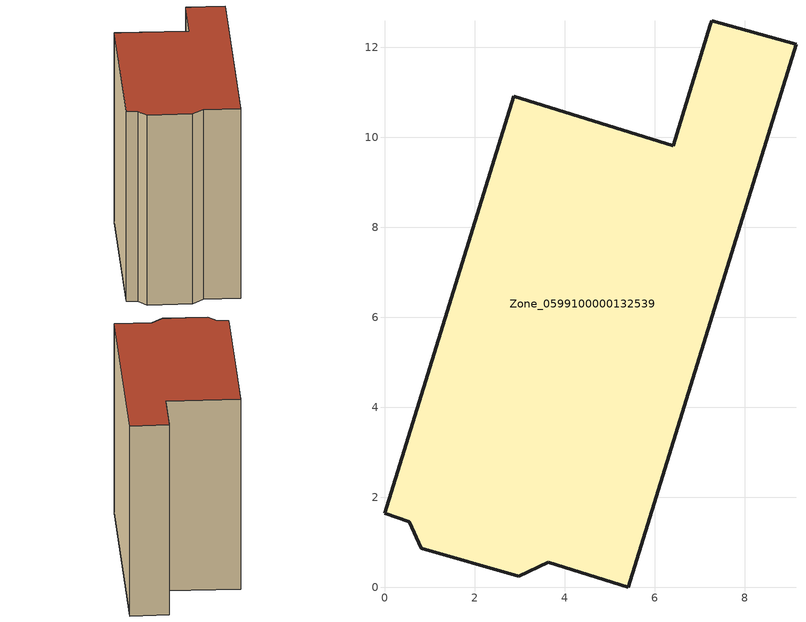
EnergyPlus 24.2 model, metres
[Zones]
Zone_0599100000132539
 floor ground (C_G): 5.41,0 3.64,0.56 2.98,0.25 0.82,0.87 0.55,1.46 0,1.65 2.87,10.91 6.41,9.81 7.24,12.5 7.26,12.59 9.14,12.06 z0
 wall outside (C_F): 2.87,10.91 0,1.65 0.55,1.46 0.82,0.87 2.98,0.25 3.64,0.56 5.41,0 9.14,12.06 7.26,12.59 7.24,12.5 6.41,9.81 2.87,10.91 z0:10.21
 roof outside (C_R): 9.14,12.06 7.26,12.59 7.24,12.5 6.41,9.81 2.87,10.91 0,1.65 0.55,1.46 0.82,0.87 2.98,0.25 3.64,0.56 5.41,0 z10.21
[BUILDING]
Pand.0599100000132539: North Axis=0; Terrain=City; Loads Convergence Tolerance Value=0.04; Temperature Convergence Tolerance Value=0.4; Solar Distribution=FullExterior; Maximum Number of Warmup Days=25; Minimum Number of Warmup Days=1
[Site:Location]
Rotterdam.The.Hague.AP_ZH_NLD Design_Conditions: Latitude=51.96; Longitude=4.45; Time Zone=1; Elevation=-4.5
[SITE:GROUNDTEMPERATURE:BUILDINGSURFACE]
18, 18, 18, 18, 18, 18, 18, 18, 18, 18, 18, 18
[MATERIAL] Thermal Absorptance=0.9; Solar Absorptance=0.7; Visible Absorptance=0.7
Name | Roughness | Thickness | Conductivity | Density | Specific Heat
G.TI.1946 | MediumSmooth | 0.15 | 1 | 540 | 1210
F.TI.1946 | Rough | 0.3 | 0.857143 | 1920 | 840
R.TI.1946 | MediumRough | 0.2 | 0.1 | 1500 | 1000
[CONSTRUCTION]
C_G: G.TI.1946
C_F: F.TI.1946
C_R: R.TI.1946
[ZONE]
Zone_0599100000132539: Type=1; Multiplier=1; Ceiling Height=Autocalculate; Volume=Autocalculate; Floor Area=autocalculate; Part of Total Floor Area=Yes
[ZONEINFILTRATION:DESIGNFLOWRATE]
Infil_Zone_0599100000132539: Zone or ZoneList or Space or SpaceList=Zone_0599100000132539; Schedule=AlwaysOn; Design Flow Rate Calculation Method=Flow/Area; Flow Rate per Floor Area=0.003; Constant Term Coefficient=1; Temperature Term Coefficient=0; Velocity Term Coefficient=0; Velocity Squared Term Coefficient=0
[HVACTEMPLATE:ZONE:IDEALLOADSAIRSYSTEM]
Zone_0599100000132539: Maximum Heating Supply Air Temperature=50; Minimum Cooling Supply Air Temperature=13; Maximum Heating Supply Air Humidity Ratio=0.0156; Minimum Cooling Supply Air Humidity Ratio=0.0077; Heating Limit=NoLimit; Cooling Limit=NoLimit; Dehumidification Control Type=ConstantSensibleHeatRatio; Cooling Sensible Heat Ratio=0.7; Dehumidification Setpoint=60; Humidification Control Type=None; Humidification Setpoint=30; Outdoor Air Method=None; Outdoor Air Flow Rate per Person=0.00944; Outdoor Air Flow Rate per Zone Floor Area=0; Outdoor Air Flow Rate per Zone=0; Demand Controlled Ventilation Type=None; Outdoor Air Economizer Type=NoEconomizer; Heat Recovery Type=None; Sensible Heat Recovery Effectiveness=0.7; Latent Heat Recovery Effectiveness=0.65
[ZONECONTROL:THERMOSTAT]
ThermostatControl_Zone_0599100000132539: Zone or ZoneList=Zone_0599100000132539; Control Type Schedule=DualSetpointControlType; Control 1=Thermostat_Zone_0599100000132539; Temperature Difference Between Cutout And Setpoint=0
[THERMOSTATSETPOINT:DUALSETPOINT]
Thermostat_Zone_0599100000132539: Heating Setpoint Temperature Schedule=HeatingSetpoint_Zone_0599100000132539; Cooling Setpoint Temperature Schedule=CoolingSetpoint_Zone_0599100000132539
[SCHEDULE:COMPACT]
HeatingSetpoint_Zone_0599100000132539: Through: 12/31, For: AllDays, Until: 24:00, 21
CoolingSetpoint_Zone_0599100000132539: Through: 12/31, For: AllDays, Until: 24:00, 24
DualSetpointControlType: Through: 12/31, For: AllDays, Until: 24:00, 4
AlwaysOn: Through: 12/31, For: AllDays, Until: 24:00, 1
